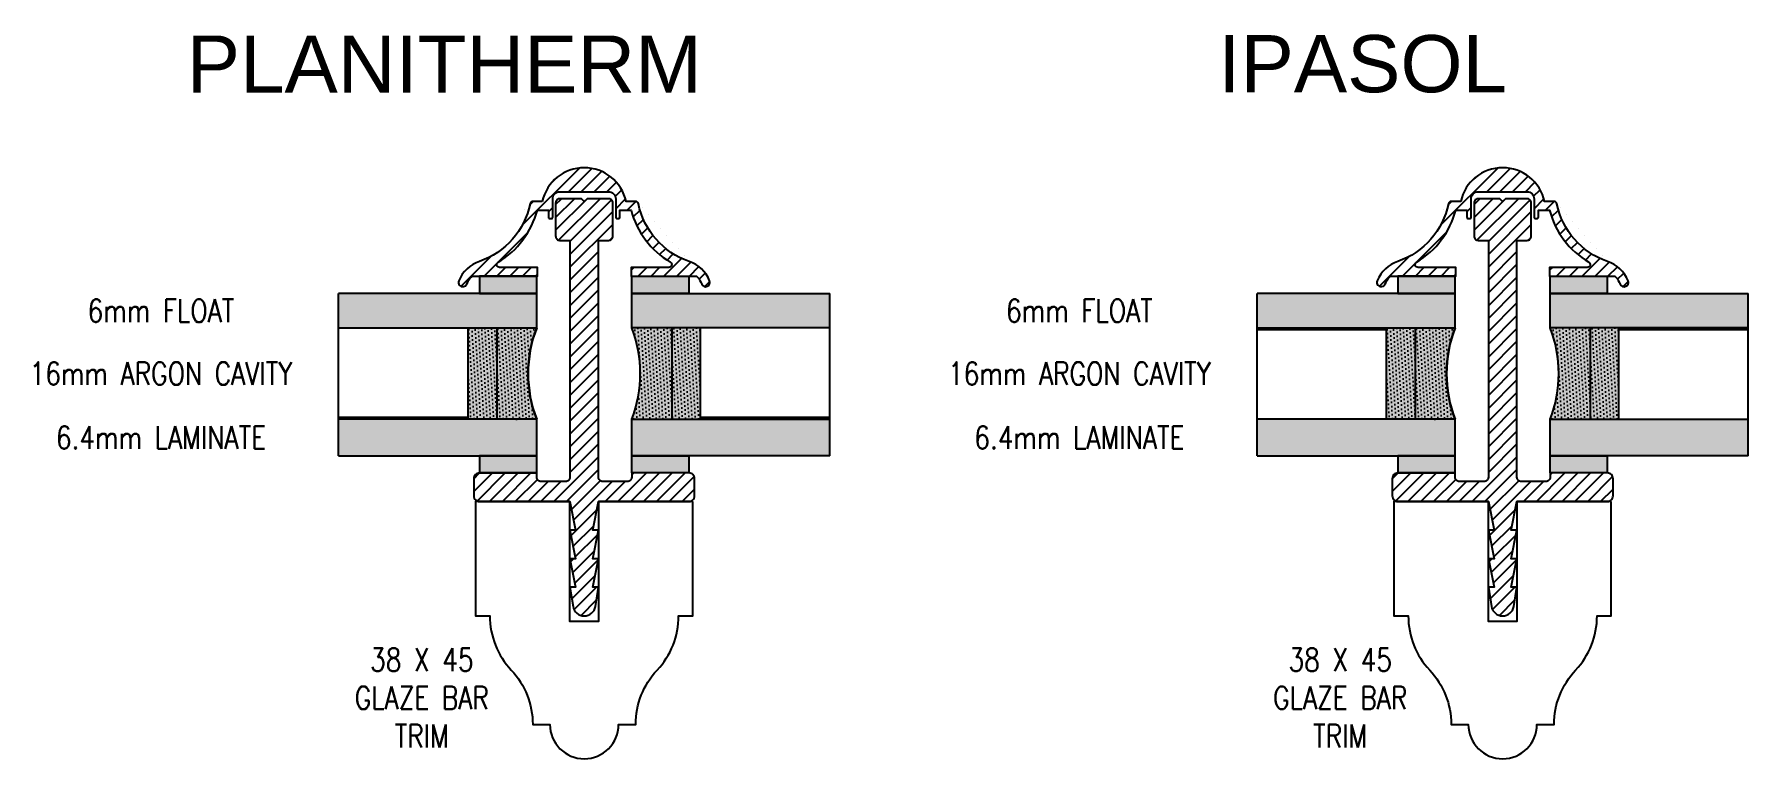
# Model space of a CAD drawing. Header units: millimetres. Extents: x 0 to 23312, y -3206 to 11448.
# Drawn here: x 3117.7 to 3417.6, y 10580.1 to 10706.9 of the extents above; entities that cross this region are included whole.
import ezdxf

# ---------------------------------------------------------------- set-up
doc = ezdxf.new("R2010")
doc.units = ezdxf.units.MM
doc.header["$LTSCALE"] = 10
doc.linetypes.add('HIDDEN', pattern=[0.375, 0.25, -0.125])
for name, color, linetype in [('02 - Notes & Text', 251, 'Continuous'), ('40 - Detail Outline', 142, 'Continuous'), ('41 - Detail', 7, 'Continuous')]:
    doc.layers.add(name, color=color, linetype=linetype)
doc.styles.add('1-2', font='romans.shx', dxfattribs={"width": 0.8, "height": 4})
doc.styles.add('1-20', font='romans.shx', dxfattribs={"width": 0.8, "height": 40})
pattern_1 = [(30, (-30871.861, -12370.30174), (-0.042536934, 0.708676131), [0, -0.635])]
pattern_2 = [(45, (-30871.861, -12370.3017), (-1.122532015, 1.122532015), [])]
pattern_3 = [(30, (-31032.4216, -12370.30174), (-0.042536934, 0.708676131), [0, -0.635])]
pattern_4 = [(45, (-31032.4216, -12370.3017), (-1.122532015, 1.122532015), [])]

msp = doc.modelspace()

# ---------------------------------------------------------------- hatches: boundary and pattern name
h = msp.add_hatch()
h.set_pattern_fill('ANSI31', color=251, scale=0.5, style=0)
h.set_pattern_definition(pattern_4)
edge = h.paths.add_edge_path()
edge.add_line((3206.512, 10677.612), (3204.85, 10677.612))
edge.add_arc((3204.85, 10677.112), 0.5, 90, 168.59173)
edge.add_arc((3191.142, 10679.878), 13.484, 288.9481, 348.59173, ccw=False)
edge.add_arc((3197.393, 10661.53), 5.9, 108.50021, 158.09421)
edge.add_arc((3192.614, 10663.451), 0.75, 158.07728, 340.04858)
edge.add_arc((3197.394, 10661.527), 4.403, 139.4971, 157.74157, ccw=False)
edge.add_arc((3194.426, 10664.062), 0.5, 90, 139.4971, ccw=False)
edge.add_line((3194.426, 10664.562), (3205.645, 10664.562))
edge.add_line((3205.645, 10664.562), (3205.645, 10666.062))
edge.add_line((3205.645, 10666.062), (3199.044, 10666.062))
edge.add_arc((3199.044, 10666.562), 0.5, 120.68389, 270, ccw=False)
edge.add_arc((3191.142, 10679.878), 14.984, 300.68389, 345.44336)
edge.add_line((3205.645, 10676.112), (3207.589, 10676.112))
edge.add_line((3207.589, 10676.112), (3207.589, 10674.862))
edge.add_arc((3207.839, 10674.862), 0.25, 180, 270)
edge.add_line((3207.839, 10674.612), (3208.089, 10674.612))
edge.add_arc((3208.089, 10674.862), 0.25, 270, 360)
edge.add_line((3208.339, 10674.862), (3208.339, 10678.062))
edge.add_arc((3209.589, 10678.062), 1.25, 90, 180, ccw=False)
edge.add_line((3209.589, 10679.312), (3218.089, 10679.312))
edge.add_arc((3218.089, 10678.062), 1.25, 0, 90, ccw=False)
edge.add_line((3219.339, 10678.062), (3219.339, 10674.862))
edge.add_arc((3219.589, 10674.862), 0.25, 180, 270)
edge.add_line((3219.589, 10674.612), (3219.839, 10674.612))
edge.add_arc((3219.839, 10674.862), 0.25, 270, 360)
edge.add_line((3220.089, 10674.862), (3220.089, 10676.112))
edge.add_line((3220.089, 10676.112), (3222.033, 10676.112))
edge.add_arc((3236.536, 10679.878), 14.984, 194.55664, 239.31611)
edge.add_arc((3228.635, 10666.562), 0.5, -90, 59.31611, ccw=False)
edge.add_line((3228.635, 10666.062), (3222.033, 10666.062))
edge.add_line((3222.033, 10666.062), (3222.033, 10664.562))
edge.add_line((3222.033, 10664.562), (3233.252, 10664.562))
edge.add_arc((3233.252, 10664.062), 0.5, 40.5029, 90, ccw=False)
edge.add_arc((3230.284, 10661.527), 4.403, 21.58701, 40.5029, ccw=False)
edge.add_arc((3235.064, 10663.451), 0.75, 203.89402, 381.92272)
edge.add_arc((3230.286, 10661.53), 5.9, 21.90579, 71.49979)
edge.add_arc((3236.536, 10679.878), 13.484, 191.40827, 251.0519, ccw=False)
edge.add_arc((3222.812, 10677.091), 0.521, 13.28432, 88.12395)
edge.add_line((3222.829, 10677.612), (3221.167, 10677.612))
edge.add_arc((3213.839, 10676.012), 7.5, 12.31777, 167.68223)
h = msp.add_hatch()
h.set_pattern_fill('ANSI31', color=251, scale=0.5, style=0)
h.set_pattern_definition(pattern_2)
edge = h.paths.add_edge_path()
edge.add_line((3367.072, 10677.612), (3365.41, 10677.612))
edge.add_arc((3365.41, 10677.112), 0.5, 90, 168.59173)
edge.add_arc((3351.703, 10679.878), 13.484, 288.9481, 348.59173, ccw=False)
edge.add_arc((3357.953, 10661.53), 5.9, 108.50021, 158.09421)
edge.add_arc((3353.175, 10663.451), 0.75, 158.07728, 340.04858)
edge.add_arc((3357.955, 10661.527), 4.403, 139.4971, 157.74157, ccw=False)
edge.add_arc((3354.987, 10664.062), 0.5, 90, 139.4971, ccw=False)
edge.add_line((3354.987, 10664.562), (3366.206, 10664.562))
edge.add_line((3366.206, 10664.562), (3366.206, 10666.062))
edge.add_line((3366.206, 10666.062), (3359.604, 10666.062))
edge.add_arc((3359.604, 10666.562), 0.5, 120.68389, 270, ccw=False)
edge.add_arc((3351.703, 10679.878), 14.984, 300.68389, 345.44336)
edge.add_line((3366.206, 10676.112), (3368.15, 10676.112))
edge.add_line((3368.15, 10676.112), (3368.15, 10674.862))
edge.add_arc((3368.4, 10674.862), 0.25, 180, 270)
edge.add_line((3368.4, 10674.612), (3368.65, 10674.612))
edge.add_arc((3368.65, 10674.862), 0.25, 270, 360)
edge.add_line((3368.9, 10674.862), (3368.9, 10678.062))
edge.add_arc((3370.15, 10678.062), 1.25, 90, 180, ccw=False)
edge.add_line((3370.15, 10679.312), (3378.65, 10679.312))
edge.add_arc((3378.65, 10678.062), 1.25, 0, 90, ccw=False)
edge.add_line((3379.9, 10678.062), (3379.9, 10674.862))
edge.add_arc((3380.15, 10674.862), 0.25, 180, 270)
edge.add_line((3380.15, 10674.612), (3380.4, 10674.612))
edge.add_arc((3380.4, 10674.862), 0.25, 270, 360)
edge.add_line((3380.65, 10674.862), (3380.65, 10676.112))
edge.add_line((3380.65, 10676.112), (3382.594, 10676.112))
edge.add_arc((3397.097, 10679.878), 14.984, 194.55664, 239.31611)
edge.add_arc((3389.195, 10666.562), 0.5, -90, 59.31611, ccw=False)
edge.add_line((3389.195, 10666.062), (3382.594, 10666.062))
edge.add_line((3382.594, 10666.062), (3382.594, 10664.562))
edge.add_line((3382.594, 10664.562), (3393.813, 10664.562))
edge.add_arc((3393.813, 10664.062), 0.5, 40.5029, 90, ccw=False)
edge.add_arc((3390.845, 10661.527), 4.403, 21.58701, 40.5029, ccw=False)
edge.add_arc((3395.625, 10663.451), 0.75, 203.89402, 381.92272)
edge.add_arc((3390.846, 10661.53), 5.9, 21.90579, 71.49979)
edge.add_arc((3397.097, 10679.878), 13.484, 191.40827, 251.0519, ccw=False)
edge.add_arc((3383.372, 10677.091), 0.521, 13.28432, 88.12395)
edge.add_line((3383.389, 10677.612), (3381.727, 10677.612))
edge.add_arc((3374.4, 10676.012), 7.5, 12.31777, 167.68223)
h = msp.add_hatch()
h.set_pattern_fill('ANSI31', color=251, scale=0.5, style=0)
h.set_pattern_definition(pattern_4)
edge = h.paths.add_edge_path()
edge.add_line((3216.339, 10615.099), (3215.339, 10615.099))
edge.add_line((3215.339, 10615.099), (3216.339, 10620.099))
edge.add_line((3216.339, 10620.099), (3215.339, 10620.099))
edge.add_line((3215.339, 10620.099), (3216.339, 10625.099))
edge.add_line((3216.339, 10625.099), (3232.139, 10625.099))
edge.add_arc((3232.139, 10626.099), 1, 270, 360)
edge.add_line((3233.139, 10626.099), (3233.139, 10629.099))
edge.add_arc((3232.139, 10629.099), 1, 0, 90)
edge.add_line((3232.139, 10630.099), (3222.139, 10630.099))
edge.add_line((3222.139, 10630.099), (3222.139, 10629.349))
edge.add_arc((3221.389, 10629.349), 0.75, -90, 0, ccw=False)
edge.add_line((3221.389, 10628.599), (3217.089, 10628.599))
edge.add_arc((3217.089, 10629.349), 0.75, 180, 270, ccw=False)
edge.add_line((3216.339, 10629.349), (3216.339, 10670.799))
edge.add_line((3216.339, 10670.799), (3218.089, 10670.799))
edge.add_arc((3218.089, 10671.549), 0.75, 270, 360)
edge.add_line((3218.839, 10671.549), (3218.839, 10677.349))
edge.add_arc((3218.089, 10677.349), 0.75, 0, 90)
edge.add_line((3218.089, 10678.099), (3214.339, 10678.099))
edge.add_line((3214.339, 10678.099), (3213.839, 10677.599))
edge.add_line((3213.839, 10677.599), (3213.339, 10678.099))
edge.add_line((3213.339, 10678.099), (3209.589, 10678.099))
edge.add_arc((3209.589, 10677.349), 0.75, 90, 180)
edge.add_line((3208.839, 10677.349), (3208.839, 10671.549))
edge.add_arc((3209.589, 10671.549), 0.75, 180, 270)
edge.add_line((3209.589, 10670.799), (3211.339, 10670.799))
edge.add_line((3211.339, 10670.799), (3211.339, 10629.349))
edge.add_arc((3210.589, 10629.349), 0.75, -90, 0, ccw=False)
edge.add_line((3210.589, 10628.599), (3206.289, 10628.599))
edge.add_arc((3206.289, 10629.349), 0.75, 180, 270, ccw=False)
edge.add_line((3205.539, 10629.349), (3205.539, 10630.099))
edge.add_line((3205.539, 10630.099), (3195.539, 10630.099))
edge.add_arc((3195.539, 10629.099), 1, 90, 180)
edge.add_line((3194.539, 10629.099), (3194.539, 10626.099))
edge.add_arc((3195.539, 10626.099), 1, 180, 270)
edge.add_line((3195.539, 10625.099), (3211.339, 10625.099))
edge.add_line((3211.339, 10625.099), (3212.339, 10620.099))
edge.add_line((3212.339, 10620.099), (3211.339, 10620.099))
edge.add_line((3211.339, 10620.099), (3212.339, 10615.099))
edge.add_line((3212.339, 10615.099), (3211.339, 10615.099))
edge.add_line((3211.339, 10615.099), (3212.339, 10610.099))
edge.add_line((3212.339, 10610.099), (3211.339, 10610.099))
edge.add_line((3211.339, 10610.099), (3211.878, 10606.707))
edge.add_arc((3213.839, 10607.099), 2, 191.30993, 348.69007)
edge.add_line((3215.8, 10606.707), (3216.339, 10610.099))
edge.add_line((3216.339, 10610.099), (3215.339, 10610.099))
edge.add_line((3215.339, 10610.099), (3216.339, 10615.099))
h = msp.add_hatch()
h.set_pattern_fill('ANSI31', color=251, scale=0.5, style=0)
h.set_pattern_definition(pattern_2)
edge = h.paths.add_edge_path()
edge.add_line((3376.9, 10615.099), (3375.9, 10615.099))
edge.add_line((3375.9, 10615.099), (3376.9, 10620.099))
edge.add_line((3376.9, 10620.099), (3375.9, 10620.099))
edge.add_line((3375.9, 10620.099), (3376.9, 10625.099))
edge.add_line((3376.9, 10625.099), (3392.7, 10625.099))
edge.add_arc((3392.7, 10626.099), 1, 270, 360)
edge.add_line((3393.7, 10626.099), (3393.7, 10629.099))
edge.add_arc((3392.7, 10629.099), 1, 0, 90)
edge.add_line((3392.7, 10630.099), (3382.7, 10630.099))
edge.add_line((3382.7, 10630.099), (3382.7, 10629.349))
edge.add_arc((3381.95, 10629.349), 0.75, -90, 0, ccw=False)
edge.add_line((3381.95, 10628.599), (3377.65, 10628.599))
edge.add_arc((3377.65, 10629.349), 0.75, 180, 270, ccw=False)
edge.add_line((3376.9, 10629.349), (3376.9, 10670.799))
edge.add_line((3376.9, 10670.799), (3378.65, 10670.799))
edge.add_arc((3378.65, 10671.549), 0.75, 270, 360)
edge.add_line((3379.4, 10671.549), (3379.4, 10677.349))
edge.add_arc((3378.65, 10677.349), 0.75, 0, 90)
edge.add_line((3378.65, 10678.099), (3374.9, 10678.099))
edge.add_line((3374.9, 10678.099), (3374.4, 10677.599))
edge.add_line((3374.4, 10677.599), (3373.9, 10678.099))
edge.add_line((3373.9, 10678.099), (3370.15, 10678.099))
edge.add_arc((3370.15, 10677.349), 0.75, 90, 180)
edge.add_line((3369.4, 10677.349), (3369.4, 10671.549))
edge.add_arc((3370.15, 10671.549), 0.75, 180, 270)
edge.add_line((3370.15, 10670.799), (3371.9, 10670.799))
edge.add_line((3371.9, 10670.799), (3371.9, 10629.349))
edge.add_arc((3371.15, 10629.349), 0.75, -90, 0, ccw=False)
edge.add_line((3371.15, 10628.599), (3366.85, 10628.599))
edge.add_arc((3366.85, 10629.349), 0.75, 180, 270, ccw=False)
edge.add_line((3366.1, 10629.349), (3366.1, 10630.099))
edge.add_line((3366.1, 10630.099), (3356.1, 10630.099))
edge.add_arc((3356.1, 10629.099), 1, 90, 180)
edge.add_line((3355.1, 10629.099), (3355.1, 10626.099))
edge.add_arc((3356.1, 10626.099), 1, 180, 270)
edge.add_line((3356.1, 10625.099), (3371.9, 10625.099))
edge.add_line((3371.9, 10625.099), (3372.9, 10620.099))
edge.add_line((3372.9, 10620.099), (3371.9, 10620.099))
edge.add_line((3371.9, 10620.099), (3372.9, 10615.099))
edge.add_line((3372.9, 10615.099), (3371.9, 10615.099))
edge.add_line((3371.9, 10615.099), (3372.9, 10610.099))
edge.add_line((3372.9, 10610.099), (3371.9, 10610.099))
edge.add_line((3371.9, 10610.099), (3372.439, 10606.707))
edge.add_arc((3374.4, 10607.099), 2, 191.30993, 348.69007)
edge.add_line((3376.361, 10606.707), (3376.9, 10610.099))
edge.add_line((3376.9, 10610.099), (3375.9, 10610.099))
edge.add_line((3375.9, 10610.099), (3376.9, 10615.099))
at = {"layer": '41 - Detail'}
for points in [[(3205.539, 10664.562), (3195.539, 10664.562), (3195.539, 10661.499), (3205.539, 10661.499)], [(3232.139, 10664.562), (3222.139, 10664.562), (3222.139, 10661.499), (3232.139, 10661.499)], [(3366.1, 10664.562), (3356.1, 10664.562), (3356.1, 10661.499), (3366.1, 10661.499)], [(3392.7, 10664.562), (3382.7, 10664.562), (3382.7, 10661.499), (3392.7, 10661.499)], [(3205.539, 10633.099), (3195.539, 10633.099), (3195.539, 10630.099), (3205.539, 10630.099)], [(3232.139, 10633.099), (3222.139, 10633.099), (3222.139, 10630.099), (3232.139, 10630.099)], [(3366.1, 10633.099), (3356.1, 10633.099), (3356.1, 10630.099), (3366.1, 10630.099)], [(3392.7, 10633.099), (3382.7, 10633.099), (3382.7, 10630.099), (3392.7, 10630.099)]]:
    msp.add_hatch(color=253, dxfattribs=at).paths.add_polyline_path(points)
h = msp.add_hatch(color=254, dxfattribs=at)
h.paths.add_polyline_path([(3198.539, 10655.499), (3193.539, 10655.499), (3193.539, 10639.499), (3198.539, 10639.499)])
h.paths.add_polyline_path([(3205.539, 10655.499), (3198.539, 10655.499), (3198.539, 10639.499), (3205.539, 10639.499, -0.1875)])
h.paths.add_polyline_path([(3170.901, 10639.499), (3170.901, 10633.099), (3205.539, 10633.099), (3205.539, 10639.499)])
h.paths.add_polyline_path([(3170.901, 10661.499), (3170.901, 10655.499), (3205.539, 10655.499), (3205.539, 10661.499)])
h = msp.add_hatch(color=254, dxfattribs=at)
h.paths.add_polyline_path([(3234.139, 10655.499), (3229.139, 10655.499), (3229.139, 10639.499), (3234.139, 10639.499)])
h.paths.add_polyline_path([(3229.139, 10655.499), (3222.139, 10655.499, -0.1875), (3222.139, 10639.499), (3229.139, 10639.499)])
h.paths.add_polyline_path([(3256.778, 10655.499), (3256.778, 10661.499), (3222.139, 10661.499), (3222.139, 10655.499)])
h.paths.add_polyline_path([(3256.778, 10633.099), (3256.778, 10639.499), (3222.139, 10639.499), (3222.139, 10633.099)])
h = msp.add_hatch(color=254, dxfattribs=at)
h.paths.add_polyline_path([(3359.1, 10655.499), (3354.1, 10655.499), (3354.1, 10639.499), (3359.1, 10639.499)])
h.paths.add_polyline_path([(3366.1, 10655.499), (3359.1, 10655.499), (3359.1, 10639.499), (3366.1, 10639.499, -0.1875)])
h.paths.add_polyline_path([(3331.461, 10639.499), (3331.461, 10633.099), (3366.1, 10633.099), (3366.1, 10639.499)])
h.paths.add_polyline_path([(3331.461, 10661.499), (3331.461, 10655.499), (3366.1, 10655.499), (3366.1, 10661.499)])
h = msp.add_hatch(color=254, dxfattribs=at)
h.paths.add_polyline_path([(3394.7, 10655.499), (3389.7, 10655.499), (3389.7, 10639.499), (3394.7, 10639.499)])
h.paths.add_polyline_path([(3389.7, 10655.499), (3382.7, 10655.499, -0.1875), (3382.7, 10639.499), (3389.7, 10639.499)])
h.paths.add_polyline_path([(3417.338, 10655.499), (3417.338, 10661.499), (3382.7, 10661.499), (3382.7, 10655.499)])
h.paths.add_polyline_path([(3417.338, 10633.099), (3417.338, 10639.499), (3382.7, 10639.499), (3382.7, 10633.099)])
h = msp.add_hatch(dxfattribs=at)
h.set_pattern_fill('DOTS', color=251, scale=0.4, angle=30, style=0)
h.set_pattern_definition(pattern_3)
h.paths.add_polyline_path([(3198.539, 10655.499), (3193.539, 10655.499), (3193.539, 10639.499), (3198.539, 10639.499)])
h.paths.add_polyline_path([(3198.539, 10639.499), (3205.539, 10639.499, -0.1875), (3205.539, 10655.499), (3198.539, 10655.499)])
h = msp.add_hatch(dxfattribs=at)
h.set_pattern_fill('DOTS', color=251, scale=0.4, angle=30, style=0)
h.set_pattern_definition(pattern_3)
h.paths.add_polyline_path([(3229.139, 10639.499), (3234.139, 10639.499), (3234.139, 10655.499), (3229.139, 10655.499)])
h.paths.add_polyline_path([(3229.139, 10655.499), (3222.139, 10655.499, -0.1875), (3222.139, 10639.499), (3229.139, 10639.499)])
h = msp.add_hatch(dxfattribs=at)
h.set_pattern_fill('DOTS', color=251, scale=0.4, angle=30, style=0)
h.set_pattern_definition(pattern_1)
h.paths.add_polyline_path([(3359.1, 10655.499), (3354.1, 10655.499), (3354.1, 10639.499), (3359.1, 10639.499)])
h.paths.add_polyline_path([(3359.1, 10639.499), (3366.1, 10639.499, -0.1875), (3366.1, 10655.499), (3359.1, 10655.499)])
h = msp.add_hatch(dxfattribs=at)
h.set_pattern_fill('DOTS', color=251, scale=0.4, angle=30, style=0)
h.set_pattern_definition(pattern_1)
h.paths.add_polyline_path([(3389.7, 10639.499), (3394.7, 10639.499), (3394.7, 10655.499), (3389.7, 10655.499)])
h.paths.add_polyline_path([(3389.7, 10655.499), (3382.7, 10655.499, -0.1875), (3382.7, 10639.499), (3389.7, 10639.499)])

# ---------------------------------------------------------------- linework, layer by layer
at = {"color": 252}
for points in [[(3195.539, 10661.499), (3205.539, 10661.499), (3205.539, 10664.562), (3195.539, 10664.562)], [(3232.139, 10661.499), (3222.139, 10661.499), (3222.139, 10664.562), (3232.139, 10664.562)], [(3356.1, 10661.499), (3366.1, 10661.499), (3366.1, 10664.562), (3356.1, 10664.562)], [(3392.7, 10661.499), (3382.7, 10661.499), (3382.7, 10664.562), (3392.7, 10664.562)], [(3193.539, 10639.499), (3193.539, 10655.499), (3198.539, 10655.499), (3198.539, 10639.499)], [(3234.139, 10639.499), (3234.139, 10655.499), (3229.139, 10655.499), (3229.139, 10639.499)], [(3354.1, 10639.499), (3354.1, 10655.499), (3359.1, 10655.499), (3359.1, 10639.499)], [(3394.7, 10639.499), (3394.7, 10655.499), (3389.7, 10655.499), (3389.7, 10639.499)], [(3195.539, 10630.099), (3205.539, 10630.099), (3205.539, 10633.099), (3195.539, 10633.099)], [(3232.139, 10630.099), (3222.139, 10630.099), (3222.139, 10633.099), (3232.139, 10633.099)], [(3356.1, 10630.099), (3366.1, 10630.099), (3366.1, 10633.099), (3356.1, 10633.099)], [(3392.7, 10630.099), (3382.7, 10630.099), (3382.7, 10633.099), (3392.7, 10633.099)]]:
    msp.add_lwpolyline(points, close=True, dxfattribs=at)
for points in [[(3170.901, 10655.499), (3205.539, 10655.499), (3205.539, 10661.499), (3170.901, 10661.499)], [(3256.778, 10655.499), (3222.139, 10655.499), (3222.139, 10661.499), (3256.778, 10661.499)], [(3331.461, 10655.499), (3366.1, 10655.499), (3366.1, 10661.499), (3331.461, 10661.499)], [(3417.338, 10655.499), (3382.7, 10655.499), (3382.7, 10661.499), (3417.338, 10661.499)], [(3170.901, 10633.099), (3205.539, 10633.099), (3205.539, 10639.499), (3170.901, 10639.499)], [(3256.778, 10633.099), (3222.139, 10633.099), (3222.139, 10639.499), (3256.778, 10639.499)], [(3331.461, 10633.099), (3366.1, 10633.099), (3366.1, 10639.499), (3331.461, 10639.499)], [(3417.338, 10633.099), (3382.7, 10633.099), (3382.7, 10639.499), (3417.338, 10639.499)]]:
    msp.add_lwpolyline(points, dxfattribs=at)
at = {"color": 7}
for points in [[(3170.901, 10633.099), (3205.539, 10633.099), (3205.539, 10639.499, -0.1875), (3205.539, 10655.499), (3205.539, 10661.499), (3170.901, 10661.499)], [(3256.778, 10633.099), (3222.139, 10633.099), (3222.139, 10639.499, 0.1875), (3222.139, 10655.499), (3222.139, 10661.499), (3256.778, 10661.499)], [(3331.461, 10633.099), (3366.1, 10633.099), (3366.1, 10639.499, -0.1875), (3366.1, 10655.499), (3366.1, 10661.499), (3331.461, 10661.499)], [(3417.338, 10633.099), (3382.7, 10633.099), (3382.7, 10639.499, 0.1875), (3382.7, 10655.499), (3382.7, 10661.499), (3417.338, 10661.499)]]:
    msp.add_lwpolyline(points, format="xyb", dxfattribs=at)
for points in [[(3232.839, 10625.099), (3216.339, 10625.099), (3216.339, 10604.099), (3211.339, 10604.099), (3211.339, 10625.099), (3194.839, 10625.099), (3194.839, 10605.099), (3197.339, 10605.099, 0.189649), (3201.089, 10595.599, -0.189649), (3204.839, 10586.099), (3207.839, 10586.099, 1), (3219.839, 10586.099), (3222.839, 10586.099, -0.1902264), (3226.589, 10595.599, 0.1902264), (3230.339, 10605.099), (3232.839, 10605.099)], [(3393.4, 10625.099), (3376.9, 10625.099), (3376.9, 10604.099), (3371.9, 10604.099), (3371.9, 10625.099), (3355.4, 10625.099), (3355.4, 10605.099), (3357.9, 10605.099, 0.189649), (3361.65, 10595.599, -0.189649), (3365.4, 10586.099), (3368.4, 10586.099, 1), (3380.4, 10586.099), (3383.4, 10586.099, -0.1902264), (3387.15, 10595.599, 0.1902264), (3390.9, 10605.099), (3393.4, 10605.099)]]:
    msp.add_lwpolyline(points, format="xyb", close=True)
at = {"color": 252}
for centre, start, end in [((3226.122, 10647.499), 158.76069, 201.23931), ((3201.556, 10647.499), 338.76069, 21.23931), ((3386.683, 10647.499), 158.76069, 201.23931), ((3362.116, 10647.499), 338.76069, 21.23931)]:
    msp.add_arc(centre, 22.083, start, end, dxfattribs=at)
at = {"layer": '40 - Detail Outline'}
for points in [[(3206.512, 10677.612), (3204.85, 10677.612, 0.3570269), (3204.359, 10677.211, -0.2662833), (3195.52, 10667.125, 0.2198368), (3191.918, 10663.731, 1.0173525), (3193.319, 10663.195, -0.0797751), (3194.046, 10664.387, -0.2193936), (3194.426, 10664.562), (3205.645, 10664.562), (3205.645, 10666.062), (3199.044, 10666.062, -0.7625968), (3198.788, 10666.992, 0.1978216), (3205.645, 10676.112), (3207.589, 10676.112), (3207.589, 10674.862, 0.4142136), (3207.839, 10674.612), (3208.089, 10674.612, 0.4142136), (3208.339, 10674.862), (3208.339, 10678.062, -0.4142136), (3209.589, 10679.312), (3218.089, 10679.312, -0.4142136), (3219.339, 10678.062), (3219.339, 10674.862, 0.4142136), (3219.589, 10674.612), (3219.839, 10674.612, 0.4142136), (3220.089, 10674.862), (3220.089, 10676.112), (3222.033, 10676.112, 0.1978216), (3228.89, 10666.992, -0.7625968), (3228.635, 10666.062), (3222.033, 10666.062), (3222.033, 10664.562), (3233.252, 10664.562, -0.2193936), (3233.632, 10664.387, -0.0827241), (3234.378, 10663.147, 0.9829434), (3235.76, 10663.731, 0.2198368), (3232.158, 10667.125, -0.2662833), (3223.319, 10677.211, 0.338674), (3222.829, 10677.612), (3221.167, 10677.612, 0.8052029)], [(3367.072, 10677.612), (3365.41, 10677.612, 0.3570269), (3364.92, 10677.211, -0.2662833), (3356.081, 10667.125, 0.2198368), (3352.479, 10663.731, 1.0173525), (3353.88, 10663.195, -0.0797751), (3354.607, 10664.387, -0.2193936), (3354.987, 10664.562), (3366.206, 10664.562), (3366.206, 10666.062), (3359.604, 10666.062, -0.7625968), (3359.349, 10666.992, 0.1978216), (3366.206, 10676.112), (3368.15, 10676.112), (3368.15, 10674.862, 0.4142136), (3368.4, 10674.612), (3368.65, 10674.612, 0.4142136), (3368.9, 10674.862), (3368.9, 10678.062, -0.4142136), (3370.15, 10679.312), (3378.65, 10679.312, -0.4142136), (3379.9, 10678.062), (3379.9, 10674.862, 0.4142136), (3380.15, 10674.612), (3380.4, 10674.612, 0.4142136), (3380.65, 10674.862), (3380.65, 10676.112), (3382.594, 10676.112, 0.1978216), (3389.451, 10666.992, -0.7625968), (3389.195, 10666.062), (3382.594, 10666.062), (3382.594, 10664.562), (3393.813, 10664.562, -0.2193936), (3394.193, 10664.387, -0.0827241), (3394.939, 10663.147, 0.9829434), (3396.321, 10663.731, 0.2198368), (3392.718, 10667.125, -0.2662833), (3383.879, 10677.211, 0.338674), (3383.389, 10677.612), (3381.727, 10677.612, 0.8052029)], [(3216.339, 10615.099), (3215.339, 10615.099), (3216.339, 10620.099), (3215.339, 10620.099), (3216.339, 10625.099), (3232.139, 10625.099, 0.4142136), (3233.139, 10626.099), (3233.139, 10629.099, 0.4142136), (3232.139, 10630.099), (3222.139, 10630.099), (3222.139, 10629.349, -0.4142136), (3221.389, 10628.599), (3217.089, 10628.599, -0.4142136), (3216.339, 10629.349), (3216.339, 10670.799), (3218.089, 10670.799, 0.4142136), (3218.839, 10671.549), (3218.839, 10677.349, 0.4142136), (3218.089, 10678.099), (3214.339, 10678.099), (3213.839, 10677.599), (3213.339, 10678.099), (3209.589, 10678.099, 0.4142136), (3208.839, 10677.349), (3208.839, 10671.549, 0.4142136), (3209.589, 10670.799), (3211.339, 10670.799), (3211.339, 10629.349, -0.4142136), (3210.589, 10628.599), (3206.289, 10628.599, -0.4142136), (3205.539, 10629.349), (3205.539, 10630.099), (3195.539, 10630.099, 0.4142136), (3194.539, 10629.099), (3194.539, 10626.099, 0.4142136), (3195.539, 10625.099), (3211.339, 10625.099), (3212.339, 10620.099), (3211.339, 10620.099), (3212.339, 10615.099), (3211.339, 10615.099), (3212.339, 10610.099), (3211.339, 10610.099), (3211.878, 10606.707, 0.8198039), (3215.8, 10606.707), (3216.339, 10610.099), (3215.339, 10610.099)], [(3376.9, 10615.099), (3375.9, 10615.099), (3376.9, 10620.099), (3375.9, 10620.099), (3376.9, 10625.099), (3392.7, 10625.099, 0.4142136), (3393.7, 10626.099), (3393.7, 10629.099, 0.4142136), (3392.7, 10630.099), (3382.7, 10630.099), (3382.7, 10629.349, -0.4142136), (3381.95, 10628.599), (3377.65, 10628.599, -0.4142136), (3376.9, 10629.349), (3376.9, 10670.799), (3378.65, 10670.799, 0.4142136), (3379.4, 10671.549), (3379.4, 10677.349, 0.4142136), (3378.65, 10678.099), (3374.9, 10678.099), (3374.4, 10677.599), (3373.9, 10678.099), (3370.15, 10678.099, 0.4142136), (3369.4, 10677.349), (3369.4, 10671.549, 0.4142136), (3370.15, 10670.799), (3371.9, 10670.799), (3371.9, 10629.349, -0.4142136), (3371.15, 10628.599), (3366.85, 10628.599, -0.4142136), (3366.1, 10629.349), (3366.1, 10630.099), (3356.1, 10630.099, 0.4142136), (3355.1, 10629.099), (3355.1, 10626.099, 0.4142136), (3356.1, 10625.099), (3371.9, 10625.099), (3372.9, 10620.099), (3371.9, 10620.099), (3372.9, 10615.099), (3371.9, 10615.099), (3372.9, 10610.099), (3371.9, 10610.099), (3372.439, 10606.707, 0.8198039), (3376.361, 10606.707), (3376.9, 10610.099), (3375.9, 10610.099)]]:
    msp.add_lwpolyline(points, format="xyb", close=True, dxfattribs=at)
at = {"layer": '41 - Detail', "color": 251}
for p, q in [((3170.901, 10633.099), (3170.901, 10661.499)), ((3256.778, 10633.099), (3256.778, 10661.499)), ((3331.461, 10633.099), (3331.461, 10661.499)), ((3417.338, 10633.099), (3417.338, 10661.499))]:
    msp.add_line(p, q, dxfattribs=at)
at = {"layer": '41 - Detail', "color": 3, "linetype": 'HIDDEN', "const_width": 0.5}
for points in [[(3354.1, 10655.249), (3331.461, 10655.249)], [(3394.7, 10655.249), (3417.338, 10655.249)], [(3193.539, 10639.749), (3170.901, 10639.749)], [(3234.139, 10639.749), (3256.778, 10639.749)]]:
    msp.add_lwpolyline(points, dxfattribs=at)

# ---------------------------------------------------------------- texts
at = {"layer": '02 - Notes & Text', "color": 251, "char_height": 4, "attachment_point": 5, "style": '1-2'}
for s, insert in [('6mm FLOAT', (3139.849, 10658.499)), ('6mm FLOAT', (3300.41, 10658.499)), ('16mm ARGON CAVITY', (3139.849, 10647.499)), ('16mm ARGON CAVITY', (3300.41, 10647.499)), ('6.4mm LAMINATE', (3139.849, 10636.299)), ('6.4mm LAMINATE', (3300.41, 10636.299)), ('38 X 45\\PGLAZE BAR\\PTRIM', (3185.45, 10590.754)), ('38 X 45\\PGLAZE BAR\\PTRIM', (3346.011, 10590.754))]:
    msp.add_mtext(s, dxfattribs=dict(at, insert=insert))
at = {"layer": '41 - Detail', "color": 3, "char_height": 10, "attachment_point": 5, "style": '1-20'}
for s, insert in [('\\A1;{\\fArial|b0|i0|c0|p34;\\W1;PLANITHERM}', (3189.367, 10701.645)), ('\\A1;{\\fArial|b0|i0|c0|p34;\\W1;IPASOL}', (3349.927, 10701.645))]:
    msp.add_mtext(s, dxfattribs=dict(at, insert=insert))

doc.saveas('drawing.dxf')
